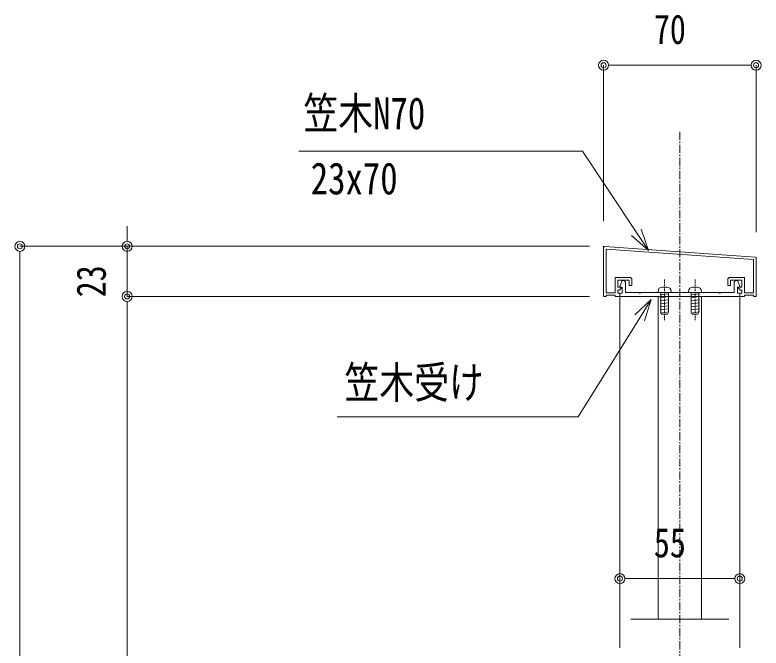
# Model space of a CAD drawing. Units: millimetres, scale not verified. Extents: x -1682 to 1682, y -1188 to 1188.
# Drawn here: x -148.9 to 193.7, y 232.6 to 523.4 of the extents above; entities that cross this region are included whole.
import ezdxf
from ezdxf.enums import TextEntityAlignment as Align

# ---------------------------------------------------------------- set-up
doc = ezdxf.new("R2010")
doc.units = ezdxf.units.MM
doc.header["$LTSCALE"] = 3
doc.linetypes.add('USER1', pattern=[2, 1.25, -0.25, 0.25, -0.25])
doc.linetypes.add('USER3', pattern=[0.375, 0.25, -0.125])
for name, color, linetype, lineweight in [('0-0_0', 7, 'Continuous', 18), ('0-1_DEFPOINTS', 5, 'Continuous', 18), ('0-A_6_U+FF8A_U+FF6F_U+FF81_U+FF9D_U+FF78_U+FF9E', 4, 'Continuous', 18), ('0-B_51破線_U+FF71_U+FF99_U+FF90', 3, 'USER3', 18), ('0-E_3中心線', 2, 'USER1', 18), ('0-F_41_U+FF71_U+FF99_U+FF90', 6, 'Continuous', 18), ('1-0_1手摺寸法', 3, 'Continuous', 18), ('1-8_WHITE', 7, 'Continuous', 18)]:
    doc.layers.add(name, color=color, linetype=linetype, lineweight=lineweight)
doc.styles.add('ＭＳ ゴシック', font='')
doc.styles.get('ＭＳ ゴシック').set_extended_font_data('MS Gothic')

msp = doc.modelspace()

# ---------------------------------------------------------------- linework, layer by layer
at = {"layer": '0-0_0', "lineweight": 9}
for p, q in [((123.665, 500.29), (125.965, 500.29)), ((189.065, 500.29), (186.765, 500.29)), ((-97.346, 419.432), (-97.346, 421.732)), ((141.971, 415.216), (136.438, 423.546)), ((-146.569, 414.832), (-146.569, 412.532)), ((-97.346, 391.832), (-97.346, 389.532)), ((-97.346, 391.832), (-97.346, 389.532)), ((131.165, 264.524), (133.465, 264.524)), ((181.565, 264.524), (179.265, 264.524))]:
    msp.add_line(p, q, dxfattribs=at)
at = {"layer": '0-0_0'}
for p, q in [((128.865, 394.132), (128.865, 245.901)), ((183.865, 394.132), (183.865, 245.901))]:
    msp.add_line(p, q, dxfattribs=at)
msp.add_lwpolyline([(136.438, 423.546), (111.663, 460.839), (-18.515, 460.839)], dxfattribs=at)
at = {"layer": '0-0_0', "lineweight": 9}
for points in [[(134.206, 422.063), (141.971, 415.216), (138.669, 425.029)], [(143.226, 392.77), (137.946, 384.278), (109.664, 338.796), (-0.865, 338.796)], [(140.221, 382.863), (143.226, 392.77), (135.67, 385.693)]]:
    msp.add_lwpolyline(points, dxfattribs=at)
for centre, radius in [((121.365, 500.29), 2.3), ((121.365, 500.29), 1.15), ((191.365, 500.29), 2.3), ((191.365, 500.29), 1.15), ((-146.569, 417.132), 2.3), ((-146.569, 417.132), 1.15), ((-97.346, 417.132), 2.3), ((-97.346, 417.132), 1.15), ((-97.346, 394.132), 2.3), ((-97.346, 394.132), 2.3), ((-97.346, 394.132), 1.15), ((-97.346, 394.132), 1.15), ((128.865, 264.524), 2.3), ((128.865, 264.524), 1.15), ((183.865, 264.524), 2.3), ((183.865, 264.524), 1.15)]:
    msp.add_circle(centre, radius, dxfattribs=at)
at = {"layer": '0-1_DEFPOINTS', "color": 7}
for p, q in [((121.365, 416.595), (121.365, 417.131)), ((191.365, 411.666), (191.365, 412.131)), ((178.865, 245.901), (133.865, 245.901))]:
    msp.add_line(p, q, dxfattribs=at)
at = {"layer": '0-A_6_U+FF8A_U+FF6F_U+FF81_U+FF9D_U+FF78_U+FF9E'}
for p, q in [((148.365, 398.431), (150.365, 398.431)), ((162.365, 398.431), (164.365, 398.431)), ((146.365, 396.431), (146.365, 396.131)), ((146.565, 395.931), (152.165, 395.931)), ((147.365, 394.869), (151.365, 395.338)), ((147.365, 394.869), (151.365, 395.338)), ((147.365, 393.551), (151.365, 394.021)), ((147.365, 393.551), (151.365, 394.021)), ((147.615, 395.931), (147.615, 386.931)), ((151.115, 395.931), (151.115, 386.931)), ((152.365, 396.431), (152.365, 396.131)), ((160.365, 396.431), (160.365, 396.131)), ((160.565, 395.931), (166.165, 395.931)), ((161.365, 394.869), (165.365, 395.338)), ((161.365, 394.869), (165.365, 395.338)), ((161.365, 393.551), (165.365, 394.021)), ((161.365, 393.551), (165.365, 394.021)), ((161.615, 395.931), (161.615, 386.931)), ((165.115, 395.931), (165.115, 386.931)), ((166.365, 396.431), (166.365, 396.131)), ((147.365, 392.142), (151.365, 392.611)), ((147.365, 392.142), (151.365, 392.611)), ((147.365, 390.732), (151.365, 391.201)), ((147.365, 390.732), (151.365, 391.201)), ((161.365, 392.142), (165.365, 392.611)), ((161.365, 392.142), (165.365, 392.611)), ((161.365, 390.732), (165.365, 391.201)), ((161.365, 390.732), (165.365, 391.201)), ((147.365, 389.323), (151.365, 389.792)), ((147.365, 389.323), (151.365, 389.792)), ((147.365, 387.913), (151.365, 388.382)), ((147.365, 387.913), (151.365, 388.382)), ((161.365, 389.323), (165.365, 389.792)), ((161.365, 389.323), (165.365, 389.792)), ((161.365, 387.913), (165.365, 388.382)), ((161.365, 387.913), (165.365, 388.382)), ((147.365, 386.503), (151.365, 386.973)), ((147.365, 386.503), (151.365, 386.973)), ((147.615, 386.931), (148.029, 385.931)), ((148.029, 385.931), (150.701, 385.931)), ((151.115, 386.931), (150.701, 385.931)), ((161.365, 386.503), (165.365, 386.973)), ((161.365, 386.503), (165.365, 386.973)), ((161.615, 386.931), (162.029, 385.931)), ((162.029, 385.931), (164.701, 385.931)), ((165.115, 386.931), (164.701, 385.931))]:
    msp.add_line(p, q, dxfattribs=at)
for centre, radius, start, end in [((148.365, 396.431), 2, 90, 180), ((150.365, 396.431), 2, 0, 90), ((162.365, 396.431), 2, 90, 180), ((164.365, 396.431), 2, 0, 90), ((146.565, 396.131), 0.2, 180, 270), ((152.165, 396.131), 0.2, 270, 0), ((160.565, 396.131), 0.2, 180, 270), ((166.165, 396.131), 0.2, 270, 0)]:
    msp.add_arc(centre, radius, start, end, dxfattribs=at)
at = {"layer": '0-B_51破線_U+FF71_U+FF99_U+FF90'}
for p, q in [((149.365, 401.924), (149.365, 382.771)), ((163.365, 401.924), (163.365, 382.771))]:
    msp.add_line(p, q, dxfattribs=at)
at = {"layer": '0-E_3中心線'}
msp.add_line((156.365, 469.761), (156.365, -842.598), dxfattribs=at)
at = {"layer": '0-F_41_U+FF71_U+FF99_U+FF90'}
for p, q in [((190.9, 412.165), (121.9, 417.093)), ((128.865, 398.631), (129.75, 401.111)), ((183.865, 398.631), (182.979, 401.111)), ((129.865, 398.431), (129.065, 398.431)), ((129.865, 398.431), (129.865, 395.631)), ((131.365, 400.671), (131.365, 395.931)), ((181.365, 400.671), (181.365, 395.931)), ((182.865, 398.431), (183.665, 398.431)), ((182.865, 398.431), (182.865, 395.631)), ((128.865, 395.131), (128.865, 394.131)), ((156.365, 394.131), (128.865, 394.131)), ((129.865, 395.631), (129.365, 395.631)), ((137.765, 395.931), (131.365, 395.931)), ((137.765, 395.931), (137.896, 395.725)), ((138.365, 395.931), (138.234, 395.725)), ((149.065, 395.931), (138.365, 395.931)), ((149.065, 395.931), (149.196, 395.725)), ((149.665, 395.931), (149.534, 395.725)), ((156.365, 395.931), (149.665, 395.931)), ((156.365, 395.931), (163.065, 395.931)), ((156.365, 394.131), (183.865, 394.131)), ((163.065, 395.931), (163.196, 395.725)), ((163.665, 395.931), (163.534, 395.725)), ((163.665, 395.931), (174.365, 395.931)), ((174.365, 395.931), (174.496, 395.725)), ((174.965, 395.931), (174.834, 395.725)), ((174.965, 395.931), (181.365, 395.931)), ((182.865, 395.631), (183.365, 395.631)), ((183.865, 395.131), (183.865, 394.131))]:
    msp.add_line(p, q, dxfattribs=at)
for points in [[(121.365, 416.595), (121.365, 394.131), (122.565, 394.131), (122.565, 394.631), (126.665, 394.631), (126.665, 394.131), (128.865, 394.131), (128.865, 395.631), (127.865, 395.631), (127.865, 396.931), (128.565, 396.931), (129.52, 398.105)], [(133.365, 402.831), (126.665, 402.831), (126.665, 395.831), (122.565, 395.831), (122.565, 415.879), (190.165, 411.015), (190.165, 395.831), (186.065, 395.831), (186.065, 402.831), (179.365, 402.831)], [(183.21, 398.105), (184.165, 396.931), (184.865, 396.931), (184.865, 395.631), (183.865, 395.631), (183.865, 394.131), (186.065, 394.131), (186.065, 394.631), (190.165, 394.631), (190.165, 394.131), (191.365, 394.131), (191.365, 411.666)], [(129.365, 398.431), (127.865, 398.431), (127.865, 401.631), (133.165, 401.631), (133.165, 399.131), (134.365, 399.131), (134.365, 401.831)], [(178.365, 401.831), (178.365, 399.131), (179.565, 399.131), (179.565, 401.631), (184.865, 401.631), (184.865, 398.431), (183.365, 398.431)]]:
    msp.add_lwpolyline(points, dxfattribs=at)
for centre, radius, start, end in [((121.865, 416.595), 0.5, 85.91438, 180), ((190.865, 411.666), 0.5, 0, 85.91438), ((130.452, 400.503), 0.928, 10.39365, 139.12846), ((133.365, 401.831), 1, 0, 90), ((179.365, 401.831), 1, 90, 180), ((182.278, 400.503), 0.928, 40.87154, 169.60635), ((129.065, 398.631), 0.2, 180, 270), ((129.365, 398.231), 0.2, 320.86371, 90), ((183.365, 398.231), 0.2, 90, 219.13629), ((183.665, 398.631), 0.2, 270, 0), ((129.365, 395.131), 0.5, 90, 180), ((138.065, 395.831), 0.2, 212.33353, 327.66647), ((149.365, 395.831), 0.2, 212.33353, 327.66647), ((163.365, 395.831), 0.2, 212.33353, 327.66647), ((174.665, 395.831), 0.2, 212.33353, 327.66647), ((183.365, 395.131), 0.5, 0, 90)]:
    msp.add_arc(centre, radius, start, end, dxfattribs=at)
at = {"layer": '1-0_1手摺寸法'}
for p, q in [((121.365, 428.631), (121.365, 500.29)), ((125.965, 500.29), (186.765, 500.29)), ((191.365, 423.631), (191.365, 500.29)), ((-97.346, 421.732), (-97.346, 426.332)), ((114.865, 417.132), (-146.569, 417.132)), ((114.865, 417.132), (-97.346, 417.132)), ((-97.346, 394.132), (-97.346, 417.132)), ((-146.569, 412.532), (-146.569, -678.268)), ((114.865, 394.132), (-97.346, 394.132)), ((114.865, 394.132), (-97.346, 394.132)), ((-97.346, 389.532), (-97.346, 384.932)), ((-97.346, 389.532), (-97.346, -578.268)), ((128.865, 232.772), (128.865, 264.524)), ((133.465, 264.524), (179.265, 264.524)), ((183.865, 232.772), (183.865, 264.524))]:
    msp.add_line(p, q, dxfattribs=at)
at = {"layer": '1-8_WHITE'}
for p, q in [((146.365, 245.901), (146.365, 394.131)), ((166.365, 245.901), (166.365, 394.131))]:
    msp.add_line(p, q, dxfattribs=at)

# ---------------------------------------------------------------- texts
at = {"layer": '0-0_0', "style": 'ＭＳ ゴシック', "width": 0.8}
for s, p in [('笠木N70', (-16.442, 466.541)), ('23x70', (-13.07, 436.609)), ('笠木受け', (2.418, 342.904))]:
    msp.add_text(s, height=14.66, dxfattribs=at).set_placement(p, align=Align.BOTTOM_LEFT)
at = {"layer": '1-0_1手摺寸法', "color": 7, "style": 'ＭＳ ゴシック', "width": 0.8}
for s, p in [('70', (144.449, 506.04)), ('55', (144.449, 270.274))]:
    msp.add_text(s, height=13.49, dxfattribs=at).set_placement(p, align=Align.BOTTOM_LEFT)
msp.add_text('23', height=13.49, rotation=90, dxfattribs=at).set_placement((-103.096, 393.715), align=Align.BOTTOM_LEFT)

doc.saveas('drawing.dxf')
